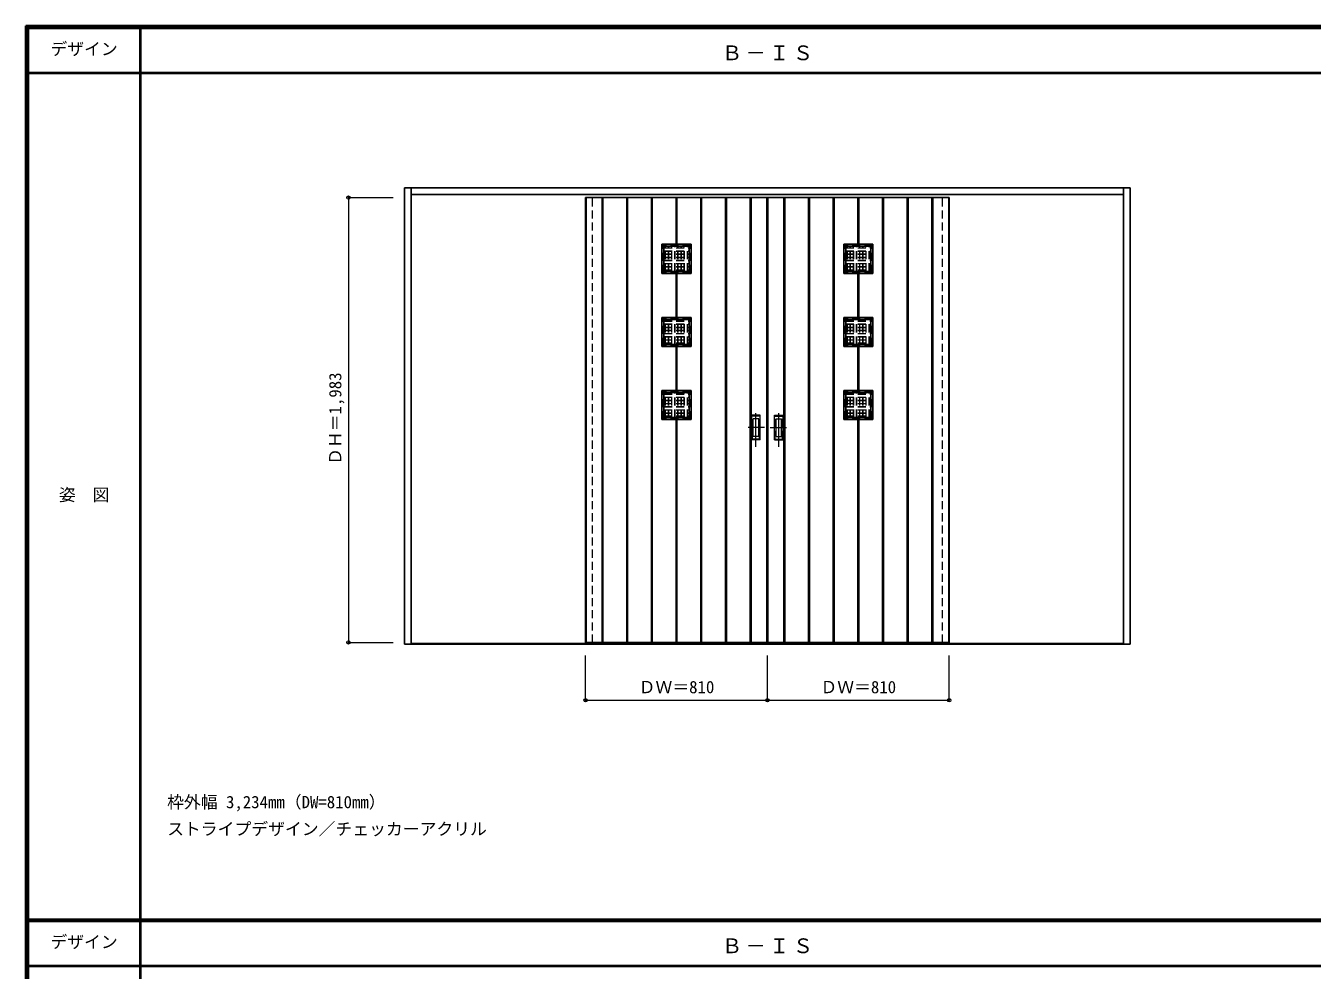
# Model space of a CAD drawing. Units: millimetres, scale not verified. Extents: x -6000 to 5700, y -4307 to 4175.
# Drawn here: x -6000 to -267, y -36 to 4175 of the extents above; entities that cross this region are included whole.
import ezdxf
from ezdxf.enums import TextEntityAlignment as Align

# ---------------------------------------------------------------- set-up
doc = ezdxf.new("R2010")
doc.units = ezdxf.units.MM
doc.header["$LTSCALE"] = 30
doc.header["$PDMODE"] = 32
doc.header["$PDSIZE"] = 15
doc.linetypes.add('CHAIN1', pattern=[8, 5, -1, 1, -1])
doc.linetypes.add('DASHED1', pattern=[1.8, 1.2, -0.6])
for name, color, linetype, lineweight in [('0-2_扉', 3, 'Continuous', 25), ('0-3_仕上げ', 3, 'Continuous', 25), ('0-4_枠', 3, 'Continuous', 25), ('0-6_引手', 7, 'Continuous', 18), ('0-A_文字', 7, 'Continuous', 18), ('0-B_寸法', 7, 'Continuous', 9), ('0-C_ハッチ', 4, 'DASHED1', 9), ('F-1_枠', 6, 'Continuous', 40), ('F-A_文字', 7, 'Continuous', 18)]:
    doc.layers.add(name, color=color, linetype=linetype, lineweight=lineweight)
doc.styles.add('ＭＳ ゴシック', font='')
doc.styles.get('ＭＳ ゴシック').set_extended_font_data('MS Gothic')

msp = doc.modelspace()

# ---------------------------------------------------------------- linework, layer by layer
at = {"layer": '0-2_扉', "color": 4, "linetype": 'DASHED1', "lineweight": 9}
for p, q in [((-3505, 1425.5), (-3505, 3423)), ((-3475, 1425.5), (-3475, 3423)), ((-1915, 1425.5), (-1915, 3423)), ((-1885, 1425.5), (-1885, 3423))]:
    msp.add_line(p, q, dxfattribs=at)
at = {"layer": '0-2_扉'}
for p, q in [((-3505, 3409), (-2695, 3409)), ((-3505, 1426), (-3505, 3409)), ((-1885, 3409), (-2695, 3409)), ((-1885, 1426), (-1885, 3409)), ((-3505, 1426), (-2695, 1426)), ((-3505, 1426), (-3505, 1418)), ((-3505, 1418), (-3475, 1418)), ((-3475, 1426), (-3475, 1418)), ((-1915, 1426), (-1915, 1418)), ((-1915, 1418), (-1885, 1418)), ((-1885, 1426), (-1885, 1418))]:
    msp.add_line(p, q, dxfattribs=at)
msp.add_lwpolyline([(-1885, 1426), (-2695, 1426), (-2695, 3409)], dxfattribs=at)
at = {"layer": '0-3_仕上げ'}
for p, q in [((-3503, 1426), (-3503, 3409)), ((-3432, 1426), (-3432, 3409)), ((-3428, 1426), (-3428, 3409)), ((-3322, 1426), (-3322, 3409)), ((-3318, 1426), (-3318, 3409)), ((-3212, 1426), (-3212, 3409)), ((-3208, 1426), (-3208, 3409)), ((-3102, 3201), (-3102, 3409)), ((-3098, 3201), (-3098, 3409)), ((-2992, 1426), (-2992, 3409)), ((-2988, 1426), (-2988, 3409)), ((-2882, 1426), (-2882, 3409)), ((-2878, 1426), (-2878, 3409)), ((-2772, 1426), (-2772, 3409)), ((-2768, 1426), (-2768, 3409)), ((-2697, 1426), (-2697, 3409)), ((-2693, 1426), (-2693, 3409)), ((-2622, 1426), (-2622, 3409)), ((-2618, 1426), (-2618, 3409)), ((-2512, 1426), (-2512, 3409)), ((-2508, 1426), (-2508, 3409)), ((-2402, 1426), (-2402, 3409)), ((-2398, 1426), (-2398, 3409)), ((-2292, 3201), (-2292, 3409)), ((-2288, 3201), (-2288, 3409)), ((-2182, 1426), (-2182, 3409)), ((-2178, 1426), (-2178, 3409)), ((-2072, 1426), (-2072, 3409)), ((-2068, 1426), (-2068, 3409)), ((-1962, 1426), (-1962, 3409)), ((-1958, 1426), (-1958, 3409)), ((-1887, 1426), (-1887, 3409)), ((-3035, 3201), (-3165, 3201)), ((-3165, 3071), (-3165, 3201)), ((-3165, 3201), (-3156, 3192)), ((-3044, 3192), (-3156, 3192)), ((-3156, 3080), (-3156, 3192)), ((-3044, 3192), (-3035, 3201)), ((-3044, 3080), (-3044, 3192)), ((-3035, 3071), (-3035, 3201)), ((-2225, 3201), (-2355, 3201)), ((-2355, 3071), (-2355, 3201)), ((-2355, 3201), (-2346, 3192)), ((-2234, 3192), (-2346, 3192)), ((-2346, 3080), (-2346, 3192)), ((-2234, 3192), (-2225, 3201)), ((-2234, 3080), (-2234, 3192)), ((-2225, 3071), (-2225, 3201)), ((-3035, 3071), (-3165, 3071)), ((-3102, 2875), (-3102, 3071)), ((-3098, 2875), (-3098, 3071)), ((-3044, 3080), (-3035, 3071)), ((-2225, 3071), (-2355, 3071)), ((-2292, 2875), (-2292, 3071)), ((-2288, 2875), (-2288, 3071)), ((-2234, 3080), (-2225, 3071)), ((-3035, 2875), (-3165, 2875)), ((-3165, 2745), (-3165, 2875)), ((-3165, 2875), (-3156, 2866)), ((-3044, 2866), (-3035, 2875)), ((-3035, 2745), (-3035, 2875)), ((-2225, 2875), (-2355, 2875)), ((-2355, 2745), (-2355, 2875)), ((-2355, 2875), (-2346, 2866)), ((-2234, 2866), (-2225, 2875)), ((-2225, 2745), (-2225, 2875)), ((-3044, 2866), (-3156, 2866)), ((-3156, 2754), (-3156, 2866)), ((-3044, 2754), (-3044, 2866)), ((-2234, 2866), (-2346, 2866)), ((-2346, 2754), (-2346, 2866)), ((-2234, 2754), (-2234, 2866)), ((-3044, 2754), (-3035, 2745)), ((-2234, 2754), (-2225, 2745)), ((-3035, 2745), (-3165, 2745)), ((-3102, 2549), (-3102, 2745)), ((-3098, 2549), (-3098, 2745)), ((-2225, 2745), (-2355, 2745)), ((-2292, 2549), (-2292, 2745)), ((-2288, 2549), (-2288, 2745)), ((-3035, 2549), (-3165, 2549)), ((-3165, 2419), (-3165, 2549)), ((-3165, 2549), (-3156, 2540)), ((-3044, 2540), (-3156, 2540)), ((-3156, 2428), (-3156, 2540)), ((-3044, 2540), (-3035, 2549)), ((-3044, 2428), (-3044, 2540)), ((-3035, 2419), (-3035, 2549)), ((-2225, 2549), (-2355, 2549)), ((-2355, 2419), (-2355, 2549)), ((-2355, 2549), (-2346, 2540)), ((-2234, 2540), (-2346, 2540)), ((-2346, 2428), (-2346, 2540)), ((-2234, 2540), (-2225, 2549)), ((-2234, 2428), (-2234, 2540)), ((-2225, 2419), (-2225, 2549)), ((-3035, 2419), (-3165, 2419)), ((-3102, 1426), (-3102, 2419)), ((-3098, 1426), (-3098, 2419)), ((-3044, 2428), (-3035, 2419)), ((-2225, 2419), (-2355, 2419)), ((-2292, 1426), (-2292, 2419)), ((-2288, 1426), (-2288, 2419)), ((-2234, 2428), (-2225, 2419))]:
    msp.add_line(p, q, dxfattribs=at)
at = {"layer": '0-3_仕上げ', "color": 7, "lineweight": 18}
for p, q in [((-3430, 1426), (-3430, 3409)), ((-3320, 1426), (-3320, 3409)), ((-3210, 1426), (-3210, 3409)), ((-3100, 3201), (-3100, 3409)), ((-2990, 1426), (-2990, 3409)), ((-2880, 1426), (-2880, 3409)), ((-2770, 1426), (-2770, 3409)), ((-2620, 1426), (-2620, 3409)), ((-2510, 1426), (-2510, 3409)), ((-2400, 1426), (-2400, 3409)), ((-2290, 3201), (-2290, 3409)), ((-2180, 1426), (-2180, 3409)), ((-2070, 1426), (-2070, 3409)), ((-1960, 1426), (-1960, 3409)), ((-3100, 2875), (-3100, 3071)), ((-2290, 2875), (-2290, 3071)), ((-3100, 2549), (-3100, 2745)), ((-2290, 2549), (-2290, 2745)), ((-3100, 1426), (-3100, 2419)), ((-2290, 1426), (-2290, 2419))]:
    msp.add_line(p, q, dxfattribs=at)
at = {"layer": '0-3_仕上げ', "linetype": 'DASHED1'}
for p, q in [((-3037, 3199), (-3163, 3199)), ((-3037, 3073), (-3037, 3199)), ((-2227, 3199), (-2353, 3199)), ((-2227, 3073), (-2227, 3199)), ((-3037, 2873), (-3163, 2873)), ((-3037, 2747), (-3037, 2873)), ((-2227, 2873), (-2353, 2873)), ((-2227, 2747), (-2227, 2873)), ((-3037, 2547), (-3163, 2547)), ((-3037, 2421), (-3037, 2547)), ((-2227, 2547), (-2353, 2547)), ((-2227, 2421), (-2227, 2547))]:
    msp.add_line(p, q, dxfattribs=at)
for points in [[(-3037, 3073), (-3163, 3073), (-3163, 3199)], [(-2227, 3073), (-2353, 3073), (-2353, 3199)], [(-3037, 2747), (-3163, 2747), (-3163, 2873)], [(-2227, 2747), (-2353, 2747), (-2353, 2873)], [(-3037, 2421), (-3163, 2421), (-3163, 2547)], [(-2227, 2421), (-2353, 2421), (-2353, 2547)]]:
    msp.add_lwpolyline(points, dxfattribs=at)
at = {"layer": '0-3_仕上げ'}
for points in [[(-3044, 3080), (-3156, 3080), (-3165, 3071)], [(-2234, 3080), (-2346, 3080), (-2355, 3071)], [(-3044, 2754), (-3156, 2754), (-3165, 2745)], [(-2234, 2754), (-2346, 2754), (-2355, 2745)], [(-3044, 2428), (-3156, 2428), (-3165, 2419)], [(-2234, 2428), (-2346, 2428), (-2355, 2419)]]:
    msp.add_lwpolyline(points, dxfattribs=at)
at = {"layer": '0-4_枠'}
for p, q in [((-4312, 1418), (-4312, 3453)), ((-4312, 3453), (-1078, 3453)), ((-4282, 1418), (-4282, 3453)), ((-1108, 1418), (-1108, 3453)), ((-1078, 1418), (-1078, 3453)), ((-4282, 3423), (-1108, 3423)), ((-4282, 1418), (-4312, 1418)), ((-4282, 1421), (-1108, 1421)), ((-4282, 1418), (-1108, 1418)), ((-1078, 1418), (-1108, 1418))]:
    msp.add_line(p, q, dxfattribs=at)
at = {"layer": '0-6_引手', "linetype": 'CHAIN1'}
for p, q in [((-2746, 2298.27), (-2746, 2469.12)), ((-2644, 2298.27), (-2644, 2469.12)), ((-2707.93, 2383.5), (-2780.44, 2383.5)), ((-2682.07, 2383.5), (-2609.56, 2383.5))]:
    msp.add_line(p, q, dxfattribs=at)
at = {"layer": '0-6_引手'}
for p, q in [((-2727, 2438.5), (-2765, 2438.5)), ((-2765, 2328.5), (-2765, 2438.5)), ((-2733.5, 2422.5), (-2758.5, 2422.5)), ((-2758.5, 2344.5), (-2758.5, 2422.5)), ((-2733.5, 2344.5), (-2733.5, 2422.5)), ((-2727, 2328.5), (-2727, 2438.5)), ((-2663, 2438.5), (-2625, 2438.5)), ((-2663, 2328.5), (-2663, 2438.5)), ((-2656.5, 2422.5), (-2631.5, 2422.5)), ((-2656.5, 2344.5), (-2656.5, 2422.5)), ((-2631.5, 2344.5), (-2631.5, 2422.5)), ((-2625, 2328.5), (-2625, 2438.5)), ((-2727, 2328.5), (-2765, 2328.5)), ((-2733.5, 2344.5), (-2758.5, 2344.5)), ((-2663, 2328.5), (-2625, 2328.5)), ((-2656.5, 2344.5), (-2631.5, 2344.5))]:
    msp.add_line(p, q, dxfattribs=at)
at = {"layer": '0-6_引手', "linetype": 'DASHED1'}
for p, q in [((-2762, 2332.5), (-2762, 2434.5)), ((-2628, 2332.5), (-2628, 2434.5)), ((-2730, 2332.5), (-2762, 2332.5)), ((-2660, 2332.5), (-2628, 2332.5))]:
    msp.add_line(p, q, dxfattribs=at)
for points in [[(-2730, 2332.5), (-2730, 2434.5), (-2762, 2434.5)], [(-2660, 2332.5), (-2660, 2434.5), (-2628, 2434.5)]]:
    msp.add_lwpolyline(points, dxfattribs=at)
at = {"layer": '0-B_寸法', "color": 4}
for p, q in [((-4562, 3409), (-4362, 3409)), ((-4562, 3409), (-4562, 1426)), ((-4562, 1426), (-4362, 1426)), ((-3505, 1168), (-3505, 1368)), ((-2695, 1168), (-2695, 1368)), ((-1885, 1168), (-1885, 1368)), ((-3505, 1168), (-1885, 1168))]:
    msp.add_line(p, q, dxfattribs=at)
at = {"layer": '0-B_寸法'}
for p in [(-4562, 3409), (-4562, 1426), (-3505, 1168), (-2695, 1168), (-1885, 1168)]:
    msp.add_point(p, dxfattribs=at)
at = {"layer": '0-C_ハッチ'}
for p, q in [((-3156, 3185.5), (-3044, 3185.5)), ((-3156, 3184.5), (-3044, 3184.5)), ((-3156, 3171.5), (-3044, 3171.5)), ((-3156, 3170.5), (-3044, 3170.5)), ((-3156, 3157.5), (-3044, 3157.5)), ((-3156, 3156.5), (-3044, 3156.5)), ((-3149.5, 3080), (-3149.5, 3192)), ((-3148.5, 3080), (-3148.5, 3192)), ((-3135.5, 3080), (-3135.5, 3192)), ((-3134.5, 3080), (-3134.5, 3192)), ((-3121.5, 3080), (-3121.5, 3192)), ((-3120.5, 3080), (-3120.5, 3192)), ((-3107.5, 3080), (-3107.5, 3192)), ((-3106.5, 3080), (-3106.5, 3192)), ((-3093.5, 3080), (-3093.5, 3192)), ((-3092.5, 3080), (-3092.5, 3192)), ((-3079.5, 3080), (-3079.5, 3192)), ((-3078.5, 3080), (-3078.5, 3192)), ((-3065.5, 3080), (-3065.5, 3192)), ((-3064.5, 3080), (-3064.5, 3192)), ((-3051.5, 3080), (-3051.5, 3192)), ((-3050.5, 3080), (-3050.5, 3192)), ((-2346, 3185.5), (-2234, 3185.5)), ((-2346, 3184.5), (-2234, 3184.5)), ((-2346, 3171.5), (-2234, 3171.5)), ((-2346, 3170.5), (-2234, 3170.5)), ((-2346, 3157.5), (-2234, 3157.5)), ((-2346, 3156.5), (-2234, 3156.5)), ((-2339.5, 3080), (-2339.5, 3192)), ((-2338.5, 3080), (-2338.5, 3192)), ((-2325.5, 3080), (-2325.5, 3192)), ((-2324.5, 3080), (-2324.5, 3192)), ((-2311.5, 3080), (-2311.5, 3192)), ((-2310.5, 3080), (-2310.5, 3192)), ((-2297.5, 3080), (-2297.5, 3192)), ((-2296.5, 3080), (-2296.5, 3192)), ((-2283.5, 3080), (-2283.5, 3192)), ((-2282.5, 3080), (-2282.5, 3192)), ((-2269.5, 3080), (-2269.5, 3192)), ((-2268.5, 3080), (-2268.5, 3192)), ((-2255.5, 3080), (-2255.5, 3192)), ((-2254.5, 3080), (-2254.5, 3192)), ((-2241.5, 3080), (-2241.5, 3192)), ((-2240.5, 3080), (-2240.5, 3192)), ((-3156, 3143.5), (-3044, 3143.5)), ((-3156, 3142.5), (-3044, 3142.5)), ((-3156, 3129.5), (-3044, 3129.5)), ((-3156, 3128.5), (-3044, 3128.5)), ((-3156, 3115.5), (-3044, 3115.5)), ((-3156, 3114.5), (-3044, 3114.5)), ((-3156, 3101.5), (-3044, 3101.5)), ((-3156, 3100.5), (-3044, 3100.5)), ((-2346, 3143.5), (-2234, 3143.5)), ((-2346, 3142.5), (-2234, 3142.5)), ((-2346, 3129.5), (-2234, 3129.5)), ((-2346, 3128.5), (-2234, 3128.5)), ((-2346, 3115.5), (-2234, 3115.5)), ((-2346, 3114.5), (-2234, 3114.5)), ((-2346, 3101.5), (-2234, 3101.5)), ((-2346, 3100.5), (-2234, 3100.5)), ((-3156, 3087.5), (-3044, 3087.5)), ((-3156, 3086.5), (-3044, 3086.5)), ((-2346, 3087.5), (-2234, 3087.5)), ((-2346, 3086.5), (-2234, 3086.5)), ((-3156, 2859.5), (-3044, 2859.5)), ((-3156, 2858.5), (-3044, 2858.5)), ((-3156, 2845.5), (-3044, 2845.5)), ((-3156, 2844.5), (-3044, 2844.5)), ((-3156, 2831.5), (-3044, 2831.5)), ((-3156, 2830.5), (-3044, 2830.5)), ((-3156, 2817.5), (-3044, 2817.5)), ((-3156, 2816.5), (-3044, 2816.5)), ((-3149.5, 2754), (-3149.5, 2866)), ((-3148.5, 2754), (-3148.5, 2866)), ((-3135.5, 2754), (-3135.5, 2866)), ((-3134.5, 2754), (-3134.5, 2866)), ((-3121.5, 2754), (-3121.5, 2866)), ((-3120.5, 2754), (-3120.5, 2866)), ((-3107.5, 2754), (-3107.5, 2866)), ((-3106.5, 2754), (-3106.5, 2866)), ((-3093.5, 2754), (-3093.5, 2866)), ((-3092.5, 2754), (-3092.5, 2866)), ((-3079.5, 2754), (-3079.5, 2866)), ((-3078.5, 2754), (-3078.5, 2866)), ((-3065.5, 2754), (-3065.5, 2866)), ((-3064.5, 2754), (-3064.5, 2866)), ((-3051.5, 2754), (-3051.5, 2866)), ((-3050.5, 2754), (-3050.5, 2866)), ((-2346, 2859.5), (-2234, 2859.5)), ((-2346, 2858.5), (-2234, 2858.5)), ((-2346, 2845.5), (-2234, 2845.5)), ((-2346, 2844.5), (-2234, 2844.5)), ((-2346, 2831.5), (-2234, 2831.5)), ((-2346, 2830.5), (-2234, 2830.5)), ((-2346, 2817.5), (-2234, 2817.5)), ((-2346, 2816.5), (-2234, 2816.5)), ((-2339.5, 2754), (-2339.5, 2866)), ((-2338.5, 2754), (-2338.5, 2866)), ((-2325.5, 2754), (-2325.5, 2866)), ((-2324.5, 2754), (-2324.5, 2866)), ((-2311.5, 2754), (-2311.5, 2866)), ((-2310.5, 2754), (-2310.5, 2866)), ((-2297.5, 2754), (-2297.5, 2866)), ((-2296.5, 2754), (-2296.5, 2866)), ((-2283.5, 2754), (-2283.5, 2866)), ((-2282.5, 2754), (-2282.5, 2866)), ((-2269.5, 2754), (-2269.5, 2866)), ((-2268.5, 2754), (-2268.5, 2866)), ((-2255.5, 2754), (-2255.5, 2866)), ((-2254.5, 2754), (-2254.5, 2866)), ((-2241.5, 2754), (-2241.5, 2866)), ((-2240.5, 2754), (-2240.5, 2866)), ((-3156, 2803.5), (-3044, 2803.5)), ((-3156, 2802.5), (-3044, 2802.5)), ((-3156, 2789.5), (-3044, 2789.5)), ((-3156, 2788.5), (-3044, 2788.5)), ((-3156, 2775.5), (-3044, 2775.5)), ((-3156, 2774.5), (-3044, 2774.5)), ((-3156, 2761.5), (-3044, 2761.5)), ((-3156, 2760.5), (-3044, 2760.5)), ((-2346, 2803.5), (-2234, 2803.5)), ((-2346, 2802.5), (-2234, 2802.5)), ((-2346, 2789.5), (-2234, 2789.5)), ((-2346, 2788.5), (-2234, 2788.5)), ((-2346, 2775.5), (-2234, 2775.5)), ((-2346, 2774.5), (-2234, 2774.5)), ((-2346, 2761.5), (-2234, 2761.5)), ((-2346, 2760.5), (-2234, 2760.5)), ((-3156, 2533.5), (-3044, 2533.5)), ((-3156, 2532.5), (-3044, 2532.5)), ((-3149.5, 2428), (-3149.5, 2540)), ((-3148.5, 2428), (-3148.5, 2540)), ((-3135.5, 2428), (-3135.5, 2540)), ((-3134.5, 2428), (-3134.5, 2540)), ((-3121.5, 2428), (-3121.5, 2540)), ((-3120.5, 2428), (-3120.5, 2540)), ((-3107.5, 2428), (-3107.5, 2540)), ((-3106.5, 2428), (-3106.5, 2540)), ((-3093.5, 2428), (-3093.5, 2540)), ((-3092.5, 2428), (-3092.5, 2540)), ((-3079.5, 2428), (-3079.5, 2540)), ((-3078.5, 2428), (-3078.5, 2540)), ((-3065.5, 2428), (-3065.5, 2540)), ((-3064.5, 2428), (-3064.5, 2540)), ((-3051.5, 2428), (-3051.5, 2540)), ((-3050.5, 2428), (-3050.5, 2540)), ((-2346, 2533.5), (-2234, 2533.5)), ((-2346, 2532.5), (-2234, 2532.5)), ((-2339.5, 2428), (-2339.5, 2540)), ((-2338.5, 2428), (-2338.5, 2540)), ((-2325.5, 2428), (-2325.5, 2540)), ((-2324.5, 2428), (-2324.5, 2540)), ((-2311.5, 2428), (-2311.5, 2540)), ((-2310.5, 2428), (-2310.5, 2540)), ((-2297.5, 2428), (-2297.5, 2540)), ((-2296.5, 2428), (-2296.5, 2540)), ((-2283.5, 2428), (-2283.5, 2540)), ((-2282.5, 2428), (-2282.5, 2540)), ((-2269.5, 2428), (-2269.5, 2540)), ((-2268.5, 2428), (-2268.5, 2540)), ((-2255.5, 2428), (-2255.5, 2540)), ((-2254.5, 2428), (-2254.5, 2540)), ((-2241.5, 2428), (-2241.5, 2540)), ((-2240.5, 2428), (-2240.5, 2540)), ((-3156, 2519.5), (-3044, 2519.5)), ((-3156, 2518.5), (-3044, 2518.5)), ((-3156, 2505.5), (-3044, 2505.5)), ((-3156, 2504.5), (-3044, 2504.5)), ((-3156, 2491.5), (-3044, 2491.5)), ((-3156, 2490.5), (-3044, 2490.5)), ((-3156, 2477.5), (-3044, 2477.5)), ((-3156, 2476.5), (-3044, 2476.5)), ((-2346, 2519.5), (-2234, 2519.5)), ((-2346, 2518.5), (-2234, 2518.5)), ((-2346, 2505.5), (-2234, 2505.5)), ((-2346, 2504.5), (-2234, 2504.5)), ((-2346, 2491.5), (-2234, 2491.5)), ((-2346, 2490.5), (-2234, 2490.5)), ((-2346, 2477.5), (-2234, 2477.5)), ((-2346, 2476.5), (-2234, 2476.5)), ((-3156, 2463.5), (-3044, 2463.5)), ((-3156, 2462.5), (-3044, 2462.5)), ((-3156, 2449.5), (-3044, 2449.5)), ((-3156, 2448.5), (-3044, 2448.5)), ((-3156, 2435.5), (-3044, 2435.5)), ((-3156, 2434.5), (-3044, 2434.5)), ((-2346, 2463.5), (-2234, 2463.5)), ((-2346, 2462.5), (-2234, 2462.5)), ((-2346, 2449.5), (-2234, 2449.5)), ((-2346, 2448.5), (-2234, 2448.5)), ((-2346, 2435.5), (-2234, 2435.5)), ((-2346, 2434.5), (-2234, 2434.5))]:
    msp.add_line(p, q, dxfattribs=at)
at = {"layer": 'F-1_枠'}
for p, q in [((-6000, 4175), (5700, 4175)), ((-6000, 4175), (-6000, -4205)), ((-6000, 4170), (5700, 4170)), ((-6000, 4165), (5700, 4165)), ((-5995, 4175), (-5995, -4205)), ((-5990, 4175), (-5990, -4205)), ((-5490, 4175), (-5490, -3790)), ((-6000, 3965), (5700, 3965)), ((-6000, 190.5), (5700, 190.5)), ((-6000, 187.5), (5700, 187.5)), ((-6000, 184.5), (5700, 184.5)), ((-6000, -15.5), (5700, -15.5))]:
    msp.add_line(p, q, dxfattribs=at)

# ---------------------------------------------------------------- texts
at = {"layer": '0-A_文字', "style": 'ＭＳ ゴシック'}
for s, p in [('枠外幅 3,234mm（DW=810mm）', (-5370, 670.5)), ('ストライプデザイン／チェッカーアクリル', (-5370, 550.5))]:
    msp.add_text(s, height=54.99, dxfattribs=at).set_placement(p, align=Align.BOTTOM_LEFT)
at = {"layer": '0-A_文字', "char_height": 65.98, "attachment_point": 7, "style": 'ＭＳ ゴシック'}
for insert in [(-2897.5, 4020), (-2897.5, 39.5)]:
    msp.add_mtext('\\T1.17;Ｂ－ＩＳ', dxfattribs=dict(at, insert=insert))
at = {"layer": '0-B_寸法', "style": 'ＭＳ ゴシック'}
msp.add_text('ＤＨ＝1,983', height=54.99, rotation=90, dxfattribs=at).set_placement((-4577, 2217.25), align=Align.BOTTOM_LEFT)
for p in [(-3268.75, 1183), (-2458.75, 1183)]:
    msp.add_text('ＤＷ＝810', height=54.99, dxfattribs=at).set_placement(p, align=Align.BOTTOM_LEFT)
at = {"layer": 'F-A_文字', "style": 'ＭＳ ゴシック'}
for s, p in [('デザイン', (-5890, 4027.5)), ('姿\u3000図', (-5852.5, 2040.25)), ('デザイン', (-5890, 47))]:
    msp.add_text(s, height=54.99, dxfattribs=at).set_placement(p, align=Align.BOTTOM_LEFT)

doc.saveas('drawing.dxf')
